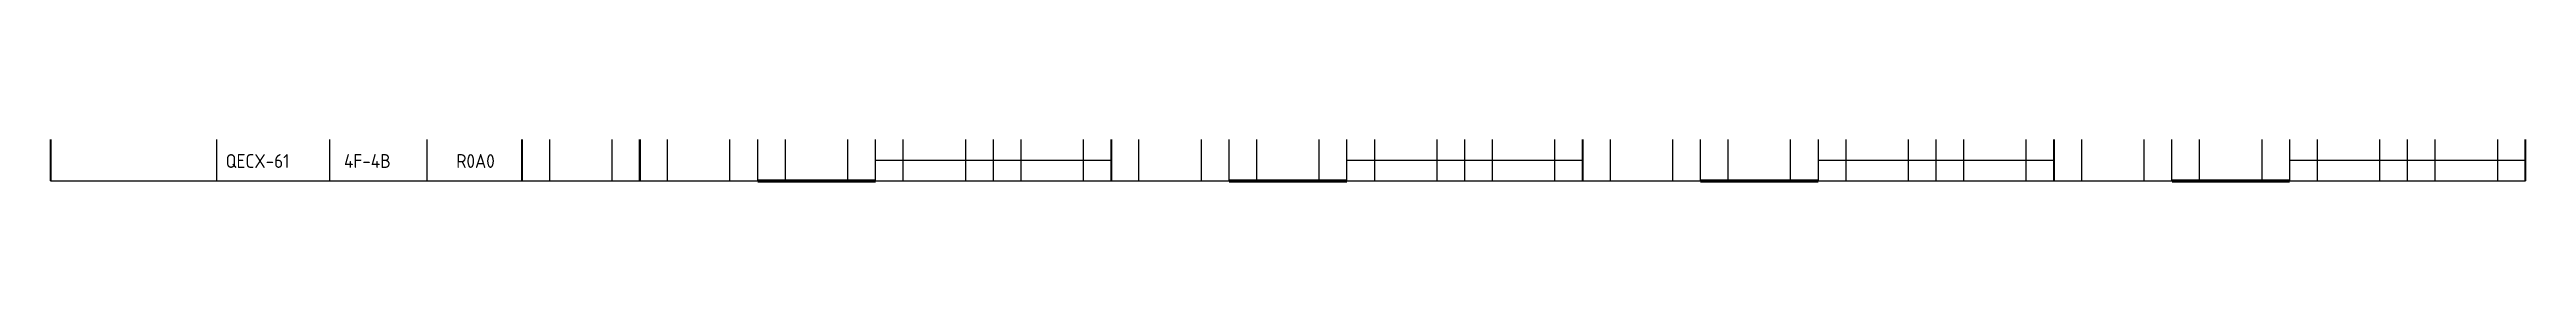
# Model space of a CAD drawing. Header units: millimetres. Extents: x 38 to 395, y 105 to 111.
import ezdxf
from ezdxf.enums import TextEntityAlignment as Align

# ---------------------------------------------------------------- set-up
doc = ezdxf.new("R2010")
doc.units = ezdxf.units.MM
doc.styles.add('ISOCP', font='isocp.shx')

# ---------------------------------------------------------------- blocks, each defined once
blk = doc.blocks.new('QECX-61-4F-4B')
at = {"color": 0}
for p, q in [((24, -6), (24, 0)), ((40.27, -6), (40.27, 0)), ((54.31, -6), (54.31, 0)), ((102, -6), (102, 0)), ((119, -6), (119, 0)), ((136, -6), (136, 0)), ((170, -6), (170, 0)), ((187, -6), (187, 0)), ((204, -6), (204, 0)), ((238, -6), (238, 0)), ((255, -6), (255, 0)), ((272, -6), (272, 0)), ((306, -6), (306, 0)), ((323, -6), (323, 0)), ((340, -6), (340, 0)), ((0, -6), (357, -6))]:
    blk.add_line(p, q, dxfattribs=at)
at = {"color": 3}
for p, q in [((119, -3), (153, -3)), ((187, -3), (221, -3)), ((255, -3), (289, -3)), ((323, -3), (357, -3))]:
    blk.add_line(p, q, dxfattribs=at)
at = {"color": 0, "const_width": 0.3}
for points in [[(0, 0), (0, -6)], [(68, -6), (68, 0)], [(85, -6), (85, 0)], [(153, -6), (153, 0)], [(221, -6), (221, 0)], [(289, -6), (289, 0)], [(357, -6), (357, 0)]]:
    blk.add_lwpolyline(points, dxfattribs=at)
at = {"color": 0}
for points in [[(72, -6), (72, 0)], [(81, -6), (81, 0)], [(89, -6), (89, 0)], [(98, -6), (98, 0)], [(106, -6), (106, 0)], [(115, -6), (115, 0)], [(123, -6), (123, 0)], [(132, -6), (132, 0)], [(140, -6), (140, 0)], [(149, -6), (149, 0)], [(157, -6), (157, 0)], [(166, -6), (166, 0)], [(174, -6), (174, 0)], [(183, -6), (183, 0)], [(191, -6), (191, 0)], [(200, -6), (200, 0)], [(208, -6), (208, 0)], [(217, -6), (217, 0)], [(225, -6), (225, 0)], [(234, -6), (234, 0)], [(242, -6), (242, 0)], [(251, -6), (251, 0)], [(259, -6), (259, 0)], [(268, -6), (268, 0)], [(276, -6), (276, 0)], [(285, -6), (285, 0)], [(293, -6), (293, 0)], [(302, -6), (302, 0)], [(310, -6), (310, 0)], [(319, -6), (319, 0)], [(327, -6), (327, 0)], [(336, -6), (336, 0)], [(344, -6), (344, 0)], [(353, -6), (353, 0)]]:
    blk.add_lwpolyline(points, dxfattribs=at)
at = {"color": 3, "const_width": 0.5}
for points in [[(119, -6), (102, -6)], [(187, -6), (170, -6)], [(255, -6), (238, -6)], [(323, -6), (306, -6)]]:
    blk.add_lwpolyline(points, dxfattribs=at)
at = {"color": 0, "style": 'ISOCP'}
for tag, height, p in [('NAME', 2, (10.89, -3.12)), ('QECX61', 2, (29.85, -3.12)), ('4F-4B', 2, (45.7, -3.12)), ('RELAYPOS', 2, (61.29, -3.12)), ('R1', 2.2, (70, -3)), ('R1/R2/SH', 2, (76.5, -3)), ('R2', 2.2, (83, -3)), ('A1', 2.2, (87, -3)), ('A1/A2/SH', 2, (93.5, -3)), ('A2', 2.2, (100, -3)), ('A3', 2.2, (104, -3)), ('A3/A4/SH', 2, (110.5, -3)), ('A4', 2.2, (117, -3)), ('B1', 2.2, (155, -3)), ('B1/B2/SH', 2, (161.5, -3)), ('B2', 2.2, (168, -3)), ('B3', 2.2, (172, -3)), ('B3/B4/SH', 2, (178.5, -3)), ('B4', 2.2, (185, -3)), ('C1', 2.2, (223, -3)), ('C1/C2/SH', 2, (229.5, -3)), ('C2', 2.2, (236, -3)), ('C3', 2.2, (240, -3)), ('C3/C4/SH', 2, (246.5, -3)), ('C4', 2.2, (253, -3)), ('D1', 2.2, (291, -3)), ('D1/D2/SH', 2, (297.5, -3)), ('D2', 2.2, (304, -3)), ('D3', 2.2, (308, -3)), ('D3/D4/SH', 2, (314.5, -3)), ('D4', 2.2, (321, -3))]:
    blk.add_attdef(tag, text='', height=height, dxfattribs=at).set_placement(p, align=Align.MIDDLE_CENTER)

msp = doc.modelspace()

# ---------------------------------------------------------------- block references
msp.add_blockref('QECX-61-4F-4B', (37.69, 111)).add_auto_attribs({'QECX61': 'QECX-61', '4F-4B': '4F-4B', 'RELAYPOS': 'R0A0'})

doc.saveas('drawing.dxf')
